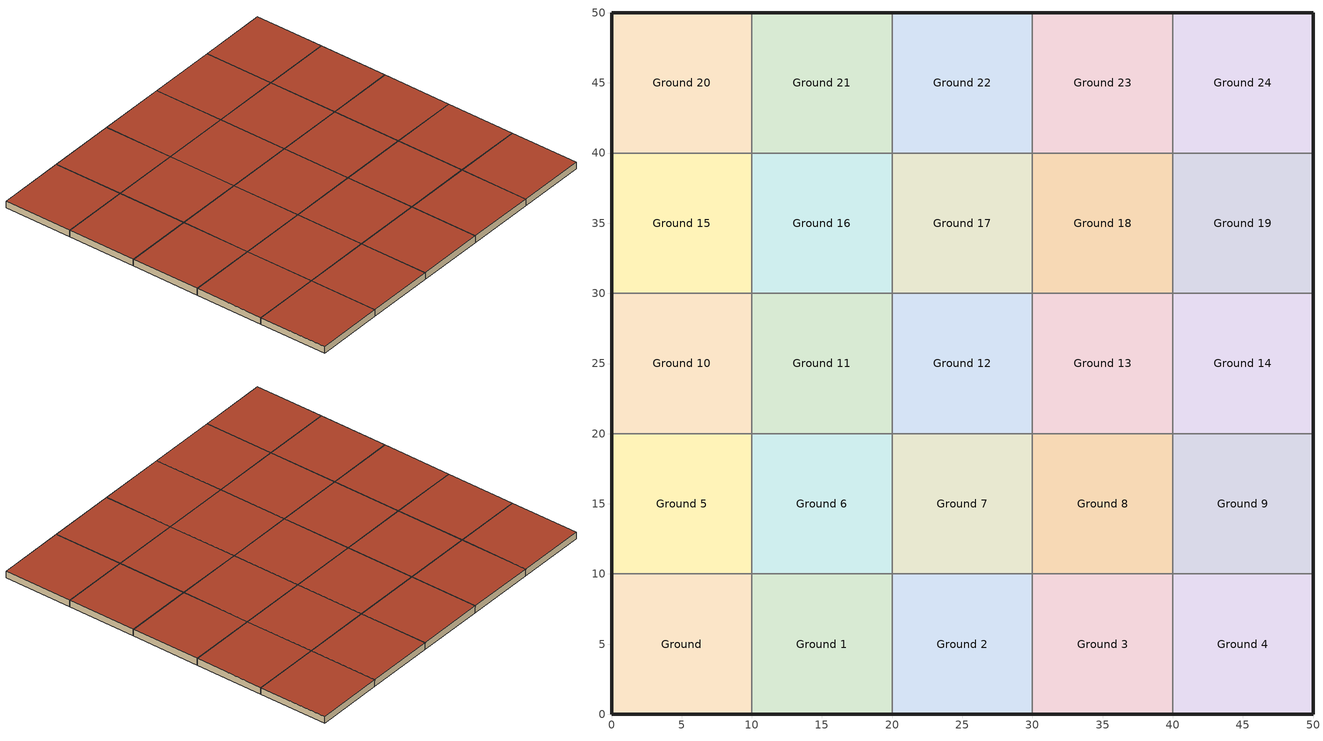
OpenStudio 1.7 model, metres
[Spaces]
Ground
 floor ground: 0,0 0,10 10,10 10,0 z0
 wall outside: 0,10 0,0 10,0 z0:1
 wall to Ground 5: 10,10 0,10 z0:1
 wall to Ground 1: 10,0 10,10 z0:1
 roof outside: 10,0 10,10 0,10 0,0 z1
Ground 1
 floor ground: 10,0 10,10 20,10 20,0 z0
 wall outside: 10,0 20,0 z0:1
 wall to Ground 6: 20,10 10,10 z0:1
 wall to Ground 2: 20,0 20,10 z0:1
 roof outside: 20,0 20,10 10,10 10,0 z1
Ground 2
 floor ground: 20,0 20,10 30,10 30,0 z0
 wall outside: 20,0 30,0 z0:1
 wall to Ground 7: 30,10 20,10 z0:1
 wall to Ground 3: 30,0 30,10 z0:1
 roof outside: 30,0 30,10 20,10 20,0 z1
Ground 3
 floor ground: 30,0 30,10 40,10 40,0 z0
 wall outside: 30,0 40,0 z0:1
 wall to Ground 8: 40,10 30,10 z0:1
 wall to Ground 4: 40,0 40,10 z0:1
 roof outside: 40,0 40,10 30,10 30,0 z1
Ground 4
 floor ground: 40,0 40,10 50,10 50,0 z0
 wall outside: 40,0 50,0 50,10 z0:1
 wall to Ground 9: 50,10 40,10 z0:1
 roof outside: 50,0 50,10 40,10 40,0 z1
Ground 5
 floor ground: 0,10 0,20 10,20 10,10 z0
 wall outside: 0,20 0,10 z0:1
 wall to Ground 10: 10,20 0,20 z0:1
 wall to Ground 6: 10,10 10,20 z0:1
 roof outside: 10,10 10,20 0,20 0,10 z1
Ground 6
 floor ground: 10,10 10,20 20,20 20,10 z0
 wall to Ground 11: 20,20 10,20 z0:1
 wall to Ground 7: 20,10 20,20 z0:1
 roof outside: 20,10 20,20 10,20 10,10 z1
Ground 7
 floor ground: 20,10 20,20 30,20 30,10 z0
 wall to Ground 12: 30,20 20,20 z0:1
 wall to Ground 8: 30,10 30,20 z0:1
 roof outside: 30,10 30,20 20,20 20,10 z1
Ground 8
 floor ground: 30,10 30,20 40,20 40,10 z0
 wall to Ground 13: 40,20 30,20 z0:1
 wall to Ground 9: 40,10 40,20 z0:1
 roof outside: 40,10 40,20 30,20 30,10 z1
Ground 9
 floor ground: 40,10 40,20 50,20 50,10 z0
 wall outside: 50,10 50,20 z0:1
 wall to Ground 14: 50,20 40,20 z0:1
 roof outside: 50,10 50,20 40,20 40,10 z1
Ground 10
 floor ground: 0,20 0,30 10,30 10,20 z0
 wall outside: 0,30 0,20 z0:1
 wall to Ground 15: 10,30 0,30 z0:1
 wall to Ground 11: 10,20 10,30 z0:1
 roof outside: 10,20 10,30 0,30 0,20 z1
Ground 11
 floor ground: 10,20 10,30 20,30 20,20 z0
 wall to Ground 16: 20,30 10,30 z0:1
 wall to Ground 12: 20,20 20,30 z0:1
 roof outside: 20,20 20,30 10,30 10,20 z1
Ground 12
 floor ground: 20,20 20,30 30,30 30,20 z0
 wall to Ground 17: 30,30 20,30 z0:1
 wall to Ground 13: 30,20 30,30 z0:1
 roof outside: 30,20 30,30 20,30 20,20 z1
Ground 13
 floor ground: 30,20 30,30 40,30 40,20 z0
 wall to Ground 18: 40,30 30,30 z0:1
 wall to Ground 14: 40,20 40,30 z0:1
 roof outside: 40,20 40,30 30,30 30,20 z1
Ground 14
 floor ground: 40,20 40,30 50,30 50,20 z0
 wall outside: 50,20 50,30 z0:1
 wall to Ground 19: 50,30 40,30 z0:1
 roof outside: 50,20 50,30 40,30 40,20 z1
Ground 15
 floor ground: 0,30 0,40 10,40 10,30 z0
 wall outside: 0,40 0,30 z0:1
 wall to Ground 20: 10,40 0,40 z0:1
 wall to Ground 16: 10,30 10,40 z0:1
 roof outside: 10,30 10,40 0,40 0,30 z1
Ground 16
 floor ground: 10,30 10,40 20,40 20,30 z0
 wall to Ground 21: 20,40 10,40 z0:1
 wall to Ground 17: 20,30 20,40 z0:1
 roof outside: 20,30 20,40 10,40 10,30 z1
Ground 17
 floor ground: 20,30 20,40 30,40 30,30 z0
 wall to Ground 22: 30,40 20,40 z0:1
 wall to Ground 18: 30,30 30,40 z0:1
 roof outside: 30,30 30,40 20,40 20,30 z1
Ground 18
 floor ground: 30,30 30,40 40,40 40,30 z0
 wall to Ground 23: 40,40 30,40 z0:1
 wall to Ground 19: 40,30 40,40 z0:1
 roof outside: 40,30 40,40 30,40 30,30 z1
Ground 19
 floor ground: 40,30 40,40 50,40 50,30 z0
 wall outside: 50,30 50,40 z0:1
 wall to Ground 24: 50,40 40,40 z0:1
 roof outside: 50,30 50,40 40,40 40,30 z1
Ground 20
 floor ground: 0,40 0,50 10,50 10,40 z0
 wall outside: 10,50 0,50 0,40 z0:1
 wall to Ground 21: 10,40 10,50 z0:1
 roof outside: 10,40 10,50 0,50 0,40 z1
Ground 21
 floor ground: 10,40 10,50 20,50 20,40 z0
 wall outside: 20,50 10,50 z0:1
 wall to Ground 22: 20,40 20,50 z0:1
 roof outside: 20,40 20,50 10,50 10,40 z1
Ground 22
 floor ground: 20,40 20,50 30,50 30,40 z0
 wall outside: 30,50 20,50 z0:1
 wall to Ground 23: 30,40 30,50 z0:1
 roof outside: 30,40 30,50 20,50 20,40 z1
Ground 23
 floor ground: 30,40 30,50 40,50 40,40 z0
 wall outside: 40,50 30,50 z0:1
 wall to Ground 24: 40,40 40,50 z0:1
 roof outside: 40,40 40,50 30,50 30,40 z1
Ground 24
 floor ground: 40,40 40,50 50,50 50,40 z0
 wall outside: 50,40 50,50 40,50 z0:1
 roof outside: 50,40 50,50 40,50 40,40 z1
[Building]
Building 1: North Axis {deg}=0; Default Construction Set=MyConsturction
[Construction]
ASHRAE 90.1-2004 ExtWall Mass ClimateZone 6: 1IN Stucco, 8IN CONCRETE HW RefBldg, Mass NonRes Wall Insulation-1.69, 1/2IN Gypsum
Interior Window: Clear 3mm
Interior Partition: G05 25mm wood
Exterior Door: F08 Metal surface, I01 25mm insulation board
ASHRAE 90.1-2004 ExtWindow ClimateZone 4-6: Fixed Window 3.24/0.39/0.31
[Material] Thermal Absorptance=0.9
Name | Roughness | Thickness {m} | Conductivity {W/m-K} | Density {kg/m3} | Specific Heat {J/kg-K} | Solar Absorptance | Visible Absorptance
1IN Stucco | Smooth | 0.0253 | 0.6918 | 1858 | 837 | 0.92 | 0.92
8IN CONCRETE HW RefBldg | Rough | 0.2032 | 1.311 | 2240 | 836.8 | 0.7 | 0.7
Mass NonRes Wall Insulation-1.69 | MediumRough | 0.0623673 | 0.049 | 265 | 836.8 | 0.7 | 0.7
1/2IN Gypsum | Smooth | 0.0127 | 0.16 | 784.9 | 830 | 0.4 | 0.4
G05 25mm wood | MediumSmooth | 0.0254 | 0.15 | 608 | 1630 | 0.5 | 0.5
F08 Metal surface | Smooth | 0.0008 | 45.28 | 7824 | 500 | 0.7 | 0.7
I01 25mm insulation board | MediumRough | 0.0254 | 0.03 | 43 | 1210 | 0.6 | 0.6
[WindowMaterial:SimpleGlazingSystem]
Fixed Window 3.24/0.39/0.31: U-Factor {W/m2-K}=3.23646; Solar Heat Gain Coefficient=0.39; Visible Transmittance=0.31
[WindowMaterial:Glazing]
Clear 3mm: Optical Data Type=SpectralAverage; Thickness {m}=0.003; Solar Transmittance at Normal Incidence=0.837; Front Side Solar Reflectance at Normal Incidence=0.075; Back Side Solar Reflectance at Normal Incidence=0; Visible Transmittance at Normal Incidence=0.898; Front Side Visible Reflectance at Normal Incidence=0.081; Back Side Visible Reflectance at Normal Incidence=0; Infrared Transmittance at Normal Incidence=0; Front Side Infrared Hemispherical Emissivity=0.84; Back Side Infrared Hemispherical Emissivity=0.84; Conductivity {W/m-K}=0.9; Dirt Correction Factor for Solar and Visible Transmittance=1; Solar Diffusing=No
[DefaultConstructionSet]
MyConsturction: Default Exterior Surface Constructions=Default Surface Constructions 1; Default Interior Surface Constructions=Default Surface Constructions 1; Default Ground Contact Surface Constructions=Default Surface Constructions 1; Default Exterior SubSurface Constructions=Default Sub Surface Constructions 1; Default Interior SubSurface Constructions=Default Sub Surface Constructions 1; Interior Partition Construction=Interior Partition
[DefaultSurfaceConstructions]
Default Surface Constructions 1: Floor Construction=ASHRAE 90.1-2004 ExtWall Mass ClimateZone 6; Wall Construction=ASHRAE 90.1-2004 ExtWall Mass ClimateZone 6; Roof Ceiling Construction=ASHRAE 90.1-2004 ExtWall Mass ClimateZone 6
[DefaultSubSurfaceConstructions]
Default Sub Surface Constructions 1: Fixed Window Construction=ASHRAE 90.1-2004 ExtWindow ClimateZone 4-6; Operable Window Construction=ASHRAE 90.1-2004 ExtWindow ClimateZone 4-6; Door Construction=Exterior Door; Glass Door Construction=ASHRAE 90.1-2004 ExtWindow ClimateZone 4-6; Skylight Construction=ASHRAE 90.1-2004 ExtWindow ClimateZone 4-6; Tubular Daylight Dome Construction=Interior Window; Tubular Daylight Diffuser Construction=Interior Window
[Space]
Name | Thermal Zone
Ground | Thermal Zone 16
Ground 1 | Thermal Zone 2
Ground 2 | Thermal Zone 20
Ground 3 | Thermal Zone 3
Ground 4 | Thermal Zone 21
Ground 5 | Thermal Zone 19
Ground 6 | Thermal Zone 23
Ground 7 | Thermal Zone 11
Ground 8 | Thermal Zone 14
Ground 9 | Thermal Zone 17
Ground 10 | Thermal Zone 10
Ground 11 | Thermal Zone 25
Ground 12 | Thermal Zone 12
Ground 13 | Thermal Zone 24
Ground 14 | Thermal Zone 13
Ground 15 | Thermal Zone 7
Ground 16 | Thermal Zone 15
Ground 17 | Thermal Zone 9
Ground 18 | Thermal Zone 5
Ground 19 | Thermal Zone 8
Ground 20 | Thermal Zone 22
Ground 21 | Thermal Zone 18
Ground 22 | Thermal Zone 1
Ground 23 | Thermal Zone 4
Ground 24 | Thermal Zone 6
[ThermalZone] Use Ideal Air Loads=No
Thermal Zone 1; Thermal Zone 2; Thermal Zone 3; Thermal Zone 4; Thermal Zone 5; Thermal Zone 6; Thermal Zone 7; Thermal Zone 8; Thermal Zone 9; Thermal Zone 10; Thermal Zone 11; Thermal Zone 12; Thermal Zone 13; Thermal Zone 14; Thermal Zone 15; Thermal Zone 16; Thermal Zone 17; Thermal Zone 18; Thermal Zone 19; Thermal Zone 20; Thermal Zone 21; Thermal Zone 22; Thermal Zone 23; Thermal Zone 24; Thermal Zone 25
[Sizing:Zone] Zone Cooling Design Supply Air Temperature {C}=14; Zone Heating Design Supply Air Temperature {C}=40; Zone Cooling Design Supply Air Humidity Ratio {kg-H2O/kg-air}=0.0085; Zone Heating Design Supply Air Humidity Ratio {kg-H2O/kg-air}=0.008; Cooling Design Air Flow Method=DesignDay; Heating Design Air Flow Method=DesignDay
Thermal Zone 1; Thermal Zone 2; Thermal Zone 3; Thermal Zone 4; Thermal Zone 5; Thermal Zone 6; Thermal Zone 7; Thermal Zone 8; Thermal Zone 9; Thermal Zone 10; Thermal Zone 11; Thermal Zone 12; Thermal Zone 13; Thermal Zone 14; Thermal Zone 15; Thermal Zone 16; Thermal Zone 17; Thermal Zone 18; Thermal Zone 19; Thermal Zone 20; Thermal Zone 21; Thermal Zone 22; Thermal Zone 23; Thermal Zone 24; Thermal Zone 25
